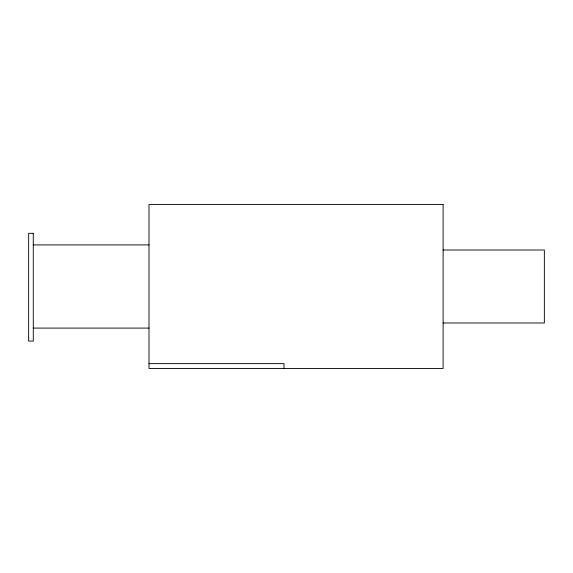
<?xml version="1.0" encoding="UTF-8"?>
<svg xmlns="http://www.w3.org/2000/svg" width="573" height="573" viewBox="0 0 573 573"><rect width="100%" height="100%" fill="white"/><g stroke="black" fill="none" stroke-linecap="round" stroke-linejoin="round"><path stroke-width="0.86" d="M33.277 244.915L148.994 244.915M443.101 250.014L544.35 250.014L544.35 322.986L443.101 322.986M33.277 328.085L148.994 328.085M148.994 363.64L283.993 363.64L283.993 368.468M443.101 204.532L148.994 204.532L148.994 368.468L443.101 368.468L443.101 204.532M33.277 233.326L28.65 233.326L28.65 341.114L33.277 341.114L33.277 233.326"/></g></svg>
